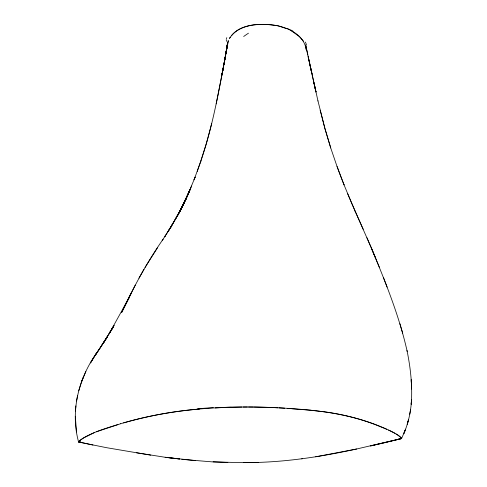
<?xml version="1.0" encoding="UTF-8"?>
<svg xmlns="http://www.w3.org/2000/svg" width="487" height="487" viewBox="0 0 487 487"><rect width="100%" height="100%" fill="white"/><g stroke="black" fill="none" stroke-linecap="round" stroke-linejoin="round"><path stroke-width="0.73" d="M405.61 429.169L403.747 433.777C408.429 422.99 410.943 411.332 411.539 399.602C412.227 383.105 410.31 366.589 406.98 350.445M78.608 442.056C70.231 411.777 78.334 378.929 96.219 353.641L90.497 362.949L95.896 353.988L101.844 345.301L95.976 354.299L107.384 336.888L101.753 345.234L113.574 326.552L103.274 343.305L107.633 336.03M411.539 399.602L411.174 404.265L411.509 399.997M75.887 405.884L75.448 411.071M226.041 53.168L227.575 42.929M227.502 43.41L225.938 53.6L228.153 40.731M227.313 45.212L223.91 64.619L227.429 43.94L223.996 64.302M409.744 414.236L410.602 409.342M77.53 395.767L76.544 401.02M225.481 56.182L221.914 74.882L223.667 65.836C218.085 95.129 212.569 124.526 203.487 152.985L200.455 162.244L206.616 142.618L206.506 142.953L211.705 123.534M221.981 74.621L228.379 40.683M221.871 75.114L223.636 66.098L216.185 103.865M408.599 419.496L407.235 424.207L408.526 419.764M78.699 390.836L81.834 380.956M197.527 170.572L197.302 171.223L200.802 161.203L194.051 179.867L194.356 179.039M83.648 376.451L81.743 381.218L85.84 371.624M405.531 429.364L401.586 438.501M194.721 178.096L195.141 177.037L187.781 194.97L191.561 186.04M187.026 196.541L182.339 206.476L190.752 188.152L185.042 200.924L189.528 190.892L185.699 199.457M183.088 204.863L179.125 212.569L183.94 203.195L177.317 216.064L189.133 192.018L179.752 211.522L170.487 227.636L179.709 211.559L188.42 193.534M183.818 203.347L187.714 195.043M183.069 204.924L186.351 198.014M135.27 285.12L121.622 312.563C133.608 287.099 146.995 262.256 163.145 239.154M185.352 200.163L186.125 198.586L181.414 208.174M124.52 306.56L126.967 301.611M125.956 303.602L131.246 293.052L128.811 297.825M125.5 304.527L122.535 310.341L129.658 296.632L109.788 332.548L114.116 325.371L108.857 334.015M178.796 213.19L182.71 205.824L173.78 222.121M177.865 214.877L181.84 207.438M175.935 218.419L180.05 210.816M138.941 278.187L143.963 269.281M173.451 222.644L168.143 231.374L172.508 224.197M145.053 267.436L157.727 247.451M165.647 235.282L164.661 236.871L171.004 226.79L162.183 240.639M229.517 38.516C234.204 30.145 243.78 26.511 252.796 25.062A11.907 2.94 0.1 0 1 255.797 24.697M229.572 38.15L230.241 37.243M231.41 35.807C237.565 27.954 247.804 25.129 257.367 24.557A19.973 4.779 0.2 0 1 264.758 24.38C280.433 24.399 303.407 31.43 306.165 49.382M94.332 432.608L83.186 438.166L79.685 440.668L78.626 442.123L80.264 441.892M96.28 431.792L120.703 423.714M80.458 441.843C74.998 442.732 86.503 436.029 87.337 435.835C97.035 430.885 107.536 427.775 117.897 424.548M120.654 423.733C176.05 407.205 234.631 404.697 291.993 408.642M123.546 422.899C148.407 415.788 173.95 411.04 199.731 409.025M385.089 442.61L370.497 445.958L400.856 438.72L356.667 448.996L315.679 456.806M385.235 442.561L401.343 438.653M356.667 448.996C319.515 457.092 281.693 462.857 243.585 462.595L258.311 462.358M301.703 458.864L302.244 458.778M255.791 24.691L265.378 24.393A14.987 3.677 0.2 0 1 266.852 24.447L277.888 25.72L286.307 28.556M215.175 407.948L224.343 407.485M231.331 407.254L241.911 407.041M257.398 462.37L242.636 462.65L212.101 461.865L181.809 459.344M243.165 407.029L247.335 407.004M248.571 407.004L253.465 407.016M254.275 407.022L268.775 407.369M269.22 407.388L274.053 407.595M213.123 461.846L227.855 462.473M274.924 407.631L277.925 407.783M279.197 407.85L284.645 408.179M287.153 408.331L310.889 410.261M299.341 409.208C329.249 411.448 359.26 416.689 386.702 429.242M195.372 460.617L165.136 457.269L136.543 452.77M399.687 438.635L401.385 438.635L401.532 438.19C394.47 431.452 384.584 428.572 375.769 424.804C358.803 418.339 341.07 413.895 323.051 411.649M166.286 457.421L179.654 459.004L165.136 457.269M398.914 438.556C404.819 439.785 397.964 434.714 396.101 434.014M150.745 455.156L106.726 447.717L78.906 442.123M78.766 441.898L92.944 445.045M388.541 430.076L394.847 433.272M291.707 31.186L292.62 31.704M292.815 31.838L299.383 36.622L303.681 41.413M366.924 237.705L371.216 247.652C385.223 281.48 399.188 315.655 407.205 351.48M363.223 229.261L355.175 211.255L371.216 247.652M347.639 193.686L355.364 211.644M351.444 202.677L355.473 211.936M375.307 257.392L371.35 248.023L379.507 267.594M351.553 202.927L343.938 184.616M320.148 110.153L324.939 128.598L330.716 147.914L337.034 166.451L344.023 184.792M340.45 175.63L344.041 184.877M383.385 277.353L387.098 287.099M337.041 166.469L340.462 175.685M305.562 44.841L306.171 49.497M330.734 147.963L324.981 128.745L317.932 100.791M399.894 323.703L402.688 333.126M311.869 73.434L308.125 56.583L317.974 100.986M311.942 73.683L310.079 65.349L315.96 92M309.976 64.801L306.019 46.527M313.957 82.881L315.941 91.891L313.932 82.741M305.909 45.991L307.766 54.952M76.532 431.993L75.296 416.239M411.192 379.489L411.612 389.016L411.241 380.493M226.534 41.31A282.886 37.353 -18.7 0 1 226.266 39.593M287.336 28.508A117.732 23.711 3.2 0 1 290.636 30.103M291.056 30.115A112.448 21.805 4.1 0 1 292.937 31.186M310.645 410.298A73.36 7.774 2.5 0 1 322.765 411.673M305.319 42.059A365.64 37.609 22.2 0 1 306.451 45.194M226.327 38.826A276.342 32.586 -22.7 0 1 226.82 37.645M243.677 36.495A230.229 30.273 -18.4 0 1 248.473 33.183M291.865 408.696A46.673 4.955 2.5 0 1 299.14 409.25M224.075 407.394A63.773 8.723 0.8 0 1 231.136 407.15M197.649 408.794A102.556 10.154 -0.3 0 1 213.361 407.637"/></g></svg>
